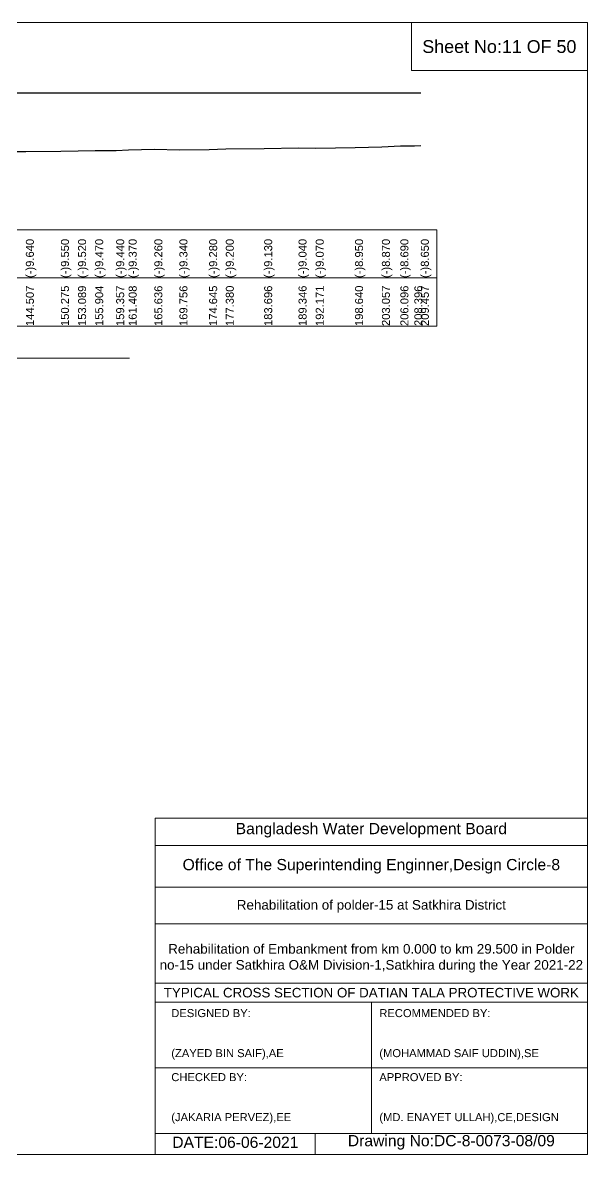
# Model space of a CAD drawing. Header units: inches. Extents: x 89000 to 845000, y -7071 to 31.
# Drawn here: x 256471 to 260000, y -7071 to 0 of the extents above; entities that cross this region are included whole.
import ezdxf

# ---------------------------------------------------------------- set-up
doc = ezdxf.new("R2010")
doc.units = ezdxf.units.IN
doc.header["$LTSCALE"] = 7
doc.header["$MEASUREMENT"] = 0
for name, color, linetype, lineweight in [('Cross section Data Border', 7, 'Continuous', 9), ('Cross Section Labels', 7, 'Continuous', 9), ('Existing_Bed_Level for Xsection', 7, 'Continuous', 25), ('Long Section Labels', 7, 'Continuous', 9)]:
    doc.layers.add(name, color=color, linetype=linetype, lineweight=lineweight)
doc.styles.get("Standard").update_dxf_attribs({"font": 'arial.ttf'})

msp = doc.modelspace()

# ---------------------------------------------------------------- linework, layer by layer
at = {"layer": 'Cross section Data Border'}
msp.add_lwpolyline([(250100, -1295.46), (259059.38323, -1295.46), (259059.38323, -1895.46), (250100, -1895.46)], close=True, dxfattribs=at)
msp.add_lwpolyline([(250100, -1595.46), (259059.38323, -1595.46)], dxfattribs=at)
at = {"layer": 'Cross Section Labels'}
for points in [[(250000, 0), (260000, 0), (260000, -7071), (250000, -7071)], [(258900, 0), (260000, 0), (260000, -300), (258900, -300)]]:
    msp.add_lwpolyline(points, close=True, dxfattribs=at)
for points in [[(252819.69162, -2095.46), (254979.69162, -2095.46), (257139.69162, -2095.46)], [(257300, -7071), (257300, -4971), (260000, -4971)], [(257300, -5141), (260000, -5141)], [(257300, -5401), (260000, -5401)], [(257300, -5631), (260000, -5631)], [(257300, -6001), (260000, -6001)], [(257300, -6121), (260000, -6121)], [(258650, -6121), (258650, -6941)], [(257300, -6531), (260000, -6531)], [(257300, -6941), (260000, -6941)], [(258300, -6941), (258300, -7071)]]:
    msp.add_lwpolyline(points, dxfattribs=at)
at = {"layer": 'Existing_Bed_Level for Xsection'}
for points in [[(251000, -439.46), (258959.38323, -439.46)], [(256379.32362, -805.02), (256491.24756, -805.78), (256710.43595, -802.36), (256817.37953, -801.22), (256924.34254, -799.32), (257055.57968, -798.18), (257133.51995, -795.52), (257294.17142, -791.34), (257450.73185, -794.38), (257636.50187, -792.1), (257740.44833, -789.06), (257980.45502, -786.4), (258195.13753, -782.98), (258302.48491, -784.12), (258548.30955, -779.56), (258716.15333, -776.52), (258831.6332, -769.68), (258919.05265, -769.68), (258959.38323, -768.16)]]:
    msp.add_lwpolyline(points, dxfattribs=at)

# ---------------------------------------------------------------- texts
at = {"layer": 'Cross Section Labels', "attachment_point": 5}
for s, insert, char_height in [('Sheet No:11 OF 50', (259450, -150), 80), ('Bangladesh Water Development Board', (258650, -5046), 70), ('Office of The Superintending Enginner,Design Circle-8', (258650, -5271), 70)]:
    msp.add_mtext(s, dxfattribs=dict(at, insert=insert, char_height=char_height))
at = {"layer": 'Cross Section Labels'}
for s, insert, char_height, width, attachment_point in [('Rehabilitation of polder-15 at Satkhira District', (258650, -5521), 60, 2800, 5), ('Rehabilitation of Embankment from km 0.000 to km 29.500 in Polder no-15 under Satkhira O&M Division-1,Satkhira during the Year 2021-22', (258650, -5846), 60, 2700, 5), ('TYPICAL CROSS SECTION OF DATIAN TALA PROTECTIVE WORK', (258650, -6061), 59.5765532, 2800, 5), ('DESIGNED BY:^J^J^J(ZAYED BIN SAIF),AE', (257400, -6321), 50, 1400, 4), ('RECOMMENDED BY:^J^J^J(MOHAMMAD SAIF UDDIN),SE', (258700, -6321), 50, 1400, 4), ('CHECKED BY:^J^J^J(JAKARIA PERVEZ),EE', (257400, -6721), 50, 1400, 4), ('APPROVED BY:^J^J^J(MD. ENAYET ULLAH),CE,DESIGN', (258700, -6721), 50, 1400, 4), ('DATE:06-06-2021', (257800, -6996), 70, 1400, 5), ('Drawing No:DC-8-0073-08/09', (259150, -6996), 70, 2200, 5)]:
    msp.add_mtext(s, dxfattribs=dict(at, insert=insert, char_height=char_height, width=width, attachment_point=attachment_point))
at = {"layer": 'Long Section Labels', "char_height": 50, "attachment_point": 1, "rotation": 90}
for s, insert in [('(-)9.640', (256491.24756, -1595.46)), ('(-)9.550', (256710.43595, -1595.46)), ('(-)9.520', (256817.37953, -1595.46)), ('(-)9.470', (256924.34254, -1595.46)), ('(-)9.440', (257055.57968, -1595.46)), ('(-)9.370', (257133.51995, -1595.46)), ('(-)9.260', (257294.17142, -1595.46)), ('(-)9.340', (257450.73185, -1595.46)), ('(-)9.280', (257636.50187, -1595.46)), ('(-)9.200', (257740.44833, -1595.46)), ('(-)9.130', (257980.45502, -1595.46)), ('(-)9.040', (258195.13753, -1595.46)), ('(-)9.070', (258302.48491, -1595.46)), ('(-)8.950', (258548.30955, -1595.46)), ('(-)8.870', (258716.15333, -1595.46)), ('(-)8.690', (258831.6332, -1595.46)), ('(-)8.690', (258831.6332, -1595.46)), ('(-)8.650', (258959.38323, -1595.46)), ('144.507', (256491.24756, -1895.46)), ('150.275', (256710.43595, -1895.46)), ('153.089', (256817.37953, -1895.46)), ('155.904', (256924.34254, -1895.46)), ('159.357', (257055.57968, -1895.46)), ('161.408', (257133.51995, -1895.46)), ('165.636', (257294.17142, -1895.46)), ('169.756', (257450.73185, -1895.46)), ('174.645', (257636.50187, -1895.46)), ('177.380', (257740.44833, -1895.46)), ('183.696', (257980.45502, -1895.46)), ('189.346', (258195.13753, -1895.46)), ('192.171', (258302.48491, -1895.46)), ('198.640', (258548.30955, -1895.46)), ('203.057', (258716.15333, -1895.46)), ('206.096', (258831.6332, -1895.46)), ('208.396', (258919.05265, -1895.46)), ('209.457', (258959.38323, -1895.46))]:
    msp.add_mtext(s, dxfattribs=dict(at, insert=insert))

doc.saveas('drawing.dxf')
